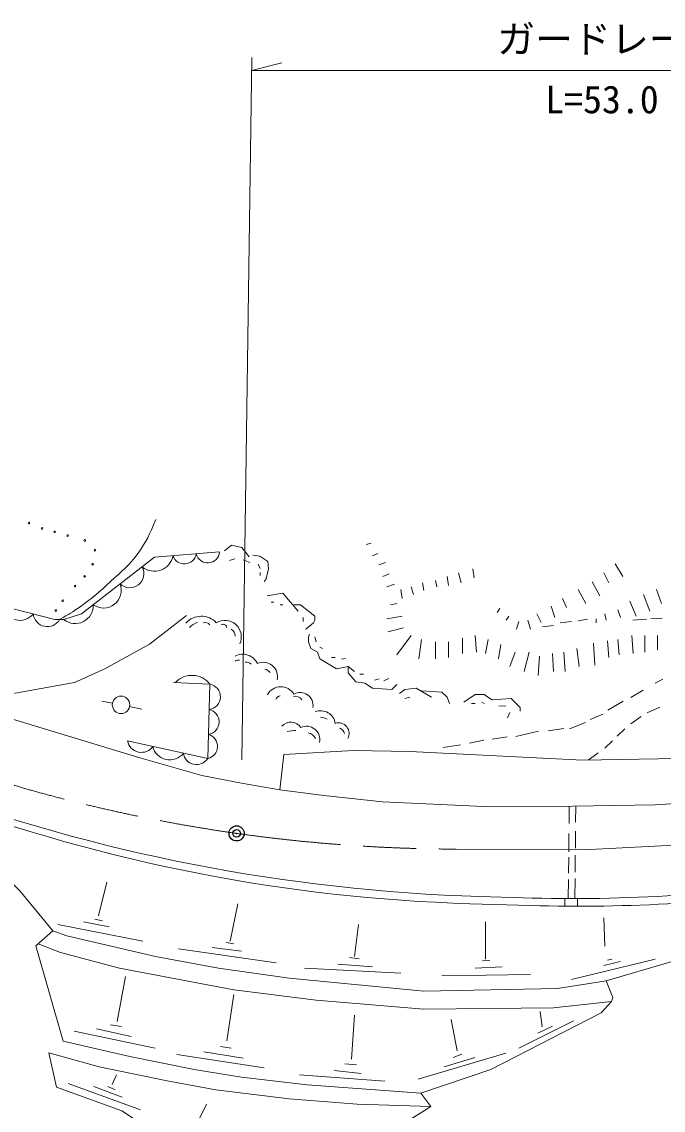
# Model space of a CAD drawing. Units: millimetres, scale not verified. Extents: x 40000 to 680000, y 20000 to 380000.
# Drawn here: x 333515 to 375806, y 237563 to 309363 of the extents above; entities that cross this region are included whole.
import ezdxf
from ezdxf.enums import TextEntityAlignment as Align

# ---------------------------------------------------------------- set-up
doc = ezdxf.new("R2010")
doc.units = ezdxf.units.MM
doc.header["$LTSCALE"] = 1000
doc.header["$PDMODE"] = 32
doc.header["$PDSIZE"] = 500
doc.linetypes.add('CHAIN', pattern=[18.5, 12, -1.5, 3.5, -1.5])
for name, color, linetype, lineweight in [('M-BGD', 7, 'Continuous', 13), ('M-BMK', 2, 'CHAIN', 13), ('M-BMK-SRVR', 3, 'Continuous', 25), ('M-STR-HTXT', 7, 'Continuous', 13)]:
    doc.layers.add(name, color=color, linetype=linetype, lineweight=lineweight)
doc.styles.add('ＭＳ ゴシック', font='')
doc.styles.get('ＭＳ ゴシック').set_extended_font_data('MS Gothic')

msp = doc.modelspace()

# ---------------------------------------------------------------- linework, layer by layer
at = {"layer": 'M-BGD'}
for p, q in [((356558, 274969), (356219, 274885)), ((356981, 274292), (356642, 274123)), ((347560, 273937), (347205, 273835)), ((348551, 273694), (348121, 273872)), ((349242, 273293), (349102, 273573)), ((357489, 273699), (357066, 273530)), ((372644, 273615), (373152, 272768)), ((349242, 272835), (349242, 273040)), ((357743, 272937), (357320, 272768)), ((362315, 273022), (362484, 272345)), ((363246, 273276), (363331, 272683)), ((371882, 273022), (372221, 272345)), ((358082, 272260), (357574, 272091)), ((359944, 272345), (360029, 271837)), ((360791, 272514), (360876, 272091)), ((361553, 272768), (361638, 272175)), ((371120, 272429), (371628, 271498)), ((358505, 271921), (358590, 271329)), ((359182, 272091), (359352, 271583)), ((370189, 271921), (370697, 270990)), ((374507, 271583), (374930, 270482)), ((375354, 271921), (375692, 270990)), ((349954, 271075), (350123, 271075)), ((350546, 270905), (350716, 270905)), ((358251, 270990), (357828, 270905)), ((368411, 270821), (368665, 270059)), ((369173, 271329), (369427, 270736)), ((373609, 271136), (374029, 270143)), ((352070, 270059), (352070, 269805)), ((358590, 270143), (357574, 269974)), ((365024, 270651), (364855, 270397)), ((365617, 270143), (365448, 269889)), ((367480, 270313), (367765, 269742)), ((371374, 269974), (371374, 269720)), ((371967, 270313), (372052, 269889)), ((372814, 270567), (372983, 270059)), ((375746, 270022), (374996, 269969)), ((335692, 269940), (336291, 269930)), ((358674, 269381), (357658, 269127)), ((366294, 269805), (366125, 269297)), ((366887, 269889), (367056, 269297)), ((367843, 269448), (368578, 269547)), ((369766, 269805), (369004, 269720)), ((370803, 269952), (370200, 269850)), ((373813, 269889), (374693, 269954)), ((352832, 268789), (352917, 268450)), ((359182, 268873), (358251, 267603)), ((359860, 268619), (359690, 267349)), ((362569, 268704), (362569, 267688)), ((363416, 268873), (363500, 267773)), ((364262, 268619), (364093, 267688)), ((372136, 268535), (372221, 267434)), ((372814, 268619), (372898, 267603)), ((373745, 268873), (373830, 267688)), ((374592, 268873), (374592, 267773)), ((375438, 268873), (375438, 267942)), ((353171, 268111), (353340, 268027)), ((360791, 268450), (360791, 267349)), ((361638, 268450), (361638, 267434)), ((365109, 268281), (364940, 267349)), ((370104, 268027), (370274, 266841)), ((371205, 268365), (371290, 266926)), ((353933, 267434), (354187, 267434)), ((354866, 267355), (354595, 267327)), ((366040, 267773), (365702, 266841)), ((366972, 267773), (366633, 266503)), ((367649, 267519), (367564, 266249)), ((368496, 267688), (368580, 266503)), ((369258, 267773), (369342, 266503)), ((355796, 266333), (356050, 266333)), ((356764, 265928), (357069, 266027)), ((357393, 265878), (357711, 266046)), ((375777, 265995), (375269, 265741)), ((374476, 265279), (373677, 264788)), ((338798, 264538), (339496, 264420)), ((359098, 264809), (358759, 264725)), ((363162, 264386), (363416, 264386)), ((363839, 264471), (364008, 264386)), ((364973, 264212), (365428, 264243)), ((373158, 264536), (372149, 263961)), ((340627, 264202), (341440, 264027)), ((365702, 263793), (365532, 263455)), ((371826, 263695), (370999, 263330)), ((373669, 263042), (374349, 263538)), ((374744, 263788), (375573, 264159)), ((370677, 263148), (369625, 262713)), ((365517, 262195), (364536, 262040)), ((367578, 262559), (366078, 262223)), ((369261, 262741), (368209, 262587)), ((372767, 262233), (373283, 262729)), ((362447, 261662), (361297, 261480)), ((363989, 261984), (363036, 261774)), ((371959, 261456), (372455, 261933)), ((370852, 260658), (371524, 261148)), ((369596, 256482), (369608, 257619)), ((369856, 257620), (375253, 257718)), ((370030, 256561), (370041, 257624)), ((369576, 254609), (369589, 255810)), ((370012, 254845), (370023, 255966)), ((369561, 253198), (369573, 254267)), ((369995, 253268), (370007, 254387)), ((369544, 251528), (369557, 252790)), ((369977, 251527), (369991, 252858)), ((339116, 252617), (338575, 250376)), ((366541, 251578), (363718, 251662)), ((369315, 251529), (369315, 251024)), ((370150, 251528), (370162, 251020)), ((347244, 248723), (347752, 251178)), ((367069, 251068), (363057, 251188)), ((337592, 249993), (339286, 249654)), ((338330, 250165), (338828, 250057)), ((364093, 247537), (364093, 249993)), ((371967, 248384), (371882, 250247)), ((334435, 248400), (335560, 249400)), ((335899, 249823), (341487, 248723)), ((355457, 247707), (355711, 249823)), ((346987, 248637), (347502, 248549)), ((343858, 248215), (350292, 247283)), ((346059, 248299), (348006, 248045)), ((354356, 247199), (356642, 247029)), ((355121, 247627), (355765, 247540)), ((363416, 246945), (365194, 247029)), ((363897, 247425), (364374, 247430)), ((369766, 246183), (375269, 247537)), ((371882, 247114), (372983, 247368)), ((372136, 247453), (372424, 247526)), ((339814, 243410), (340363, 246382)), ((352155, 246945), (358505, 246606)), ((361214, 246437), (367056, 246521)), ((347041, 242144), (347490, 245200)), ((368580, 244320), (372390, 244743)), ((355251, 240935), (355462, 243823)), ((362219, 241482), (361827, 243548)), ((366284, 241662), (369892, 243466)), ((367829, 243064), (367686, 244080)), ((336963, 242775), (342309, 241662)), ((340720, 242429), (338440, 242943)), ((339374, 243186), (340094, 243083)), ((368508, 243114), (367543, 242646)), ((348106, 241004), (345508, 241424)), ((346620, 241770), (347321, 241658)), ((359649, 239603), (365434, 241332)), ((362537, 241267), (361958, 241052)), ((343728, 241237), (349504, 240368)), ((354803, 240627), (355574, 240557)), ((363378, 241052), (361369, 240435)), ((339481, 239252), (339752, 239897)), ((351816, 239898), (357452, 239477)), ((355882, 239982), (354116, 240178)), ((341338, 237579), (336572, 239323)), ((340136, 238426), (338266, 239136)), ((339669, 238905), (339185, 239138)), ((359834, 238698), (360476, 237800)), ((344945, 236443), (345699, 237970))]:
    msp.add_line(p, q, dxfattribs=at)
for points in [[(335692, 269940), (330261, 271312), (321912, 274383), (317958, 275455), (312911, 276612), (304184, 278378), (294279, 279745), (285572, 280692), (281030, 281323), (279263, 281217), (273249, 279703), (272207, 279091)], [(346547, 274388), (342271, 274037), (337448, 270308), (336291, 269930)], [(346887, 274461), (347345, 274844), (348018, 274676), (348513, 274059)], [(292973, 273784), (296952, 273276), (301186, 272599), (305504, 271752), (310160, 270651), (318373, 268365), (322860, 266926), (330650, 264047), (341233, 260830), (345382, 259645), (348006, 259137)], [(348747, 274180), (349214, 274115), (349747, 273760), (349775, 273255), (349616, 272564), (349495, 272451)], [(349700, 271498), (350716, 271667), (351732, 270482)], [(351393, 270905), (351901, 270905), (352832, 270143), (352832, 269889), (352748, 269720), (352240, 269297)], [(344378, 270195), (341939, 268302), (338995, 266690), (336990, 265779), (332592, 264994)], [(352494, 268958), (352409, 268789), (352409, 268450), (352578, 268027), (353002, 267773), (353171, 267349), (354272, 266672), (355034, 266841), (355457, 266503)], [(355034, 266841), (355034, 266418), (355542, 265825), (356134, 265741), (356642, 265402), (357912, 265317), (358251, 265656)], [(340485, 261927), (345771, 260764), (345911, 265670), (343514, 265783)], [(358420, 265063), (358759, 265317), (359521, 265402), (360537, 264809)], [(359860, 265233), (361214, 265148), (361553, 264809), (361722, 264386)], [(362654, 264471), (363416, 264979), (364008, 264979), (364516, 264640), (365786, 264725), (366379, 264132), (366379, 263878)], [(350528, 258706), (350783, 261031), (355388, 261283), (359110, 261220), (370509, 260653), (379194, 260800), (387185, 261031), (390760, 261410), (394861, 262104), (400316, 263312)], [(375253, 257718), (381153, 258089), (385094, 258579), (388751, 259219), (392964, 260237), (396436, 261507), (398468, 262354), (400316, 263312)], [(348006, 259137), (350528, 258706), (353425, 258320)], [(353425, 258320), (357299, 257913), (363985, 257603), (369856, 257620)], [(335560, 249400), (333390, 252040), (330824, 254564), (328846, 257671)], [(372052, 246098), (376251, 247341), (379342, 248372), (383239, 250082), (390977, 252943)], [(335560, 249400), (336492, 249061), (342334, 247707), (346482, 246945), (351139, 246267), (360029, 245421), (368834, 245590), (372052, 246098)], [(334595, 248543), (336068, 247961), (339963, 246945), (347498, 245505)], [(334435, 248400), (336238, 242119), (340640, 241103), (344874, 240256), (348006, 239748), (352324, 239240), (359834, 238698)], [(372052, 246098), (372475, 244997), (372390, 244743)], [(347498, 245505), (352917, 244828), (360029, 244235), (368580, 244320)], [(359834, 238698), (364432, 240256), (371713, 243981), (372390, 244743)], [(360476, 237800), (355626, 237970), (351139, 238309), (346313, 238901), (343096, 239494), (338608, 240425), (335306, 241357), (335804, 239086)], [(335804, 239086), (340101, 237534), (342503, 235938), (350377, 231874), (355626, 234753), (360476, 237800)]]:
    msp.add_lwpolyline(points, dxfattribs=at)
for centre, radius in [((333996, 276292), 53.3), ((334851, 275941), 53.3), ((335678, 275717), 53.3), ((336534, 275472), 53.3), ((337669, 275149), 53.3), ((338342, 274504), 53.3), ((338188, 273579), 53.3), ((337024, 272135), 53.3), ((337655, 272780), 53.3), ((336211, 271168), 53.3), ((335762, 270523), 53.3), ((340060, 264304), 576)]:
    msp.add_circle(centre, radius, dxfattribs=at)
for centre, radius, start, end in [((345769, 274449), 780, 193.86641, 355.50539), ((342255, 274362), 1247, 230.01874, 349.60979), ((344231, 274384), 790, 198.23901, 351.13279), ((340632, 272964), 934, 227.16521, 28.26118), ((338904, 271862), 1170, 234.53684, 20.88955), ((333390, 270998), 1120, 190.17119, 321.46939), ((337040, 270850), 1187, 230.87488, 2.85883), ((335198, 270402), 938, 186.20509, 330.12011), ((345345, 268792), 1358, 42.84481, 137.95652), ((345360, 268715), 1050, 103.81741, 138.5012), ((345617, 269364), 371, 35.42577, 111.17574), ((346910, 268798), 1080, 334.18399, 121.84158), ((346786, 269379), 238, 7.7301, 113.2469), ((347127, 268879), 451, 355.53003, 64.47981), ((348083, 266573), 1070, 25.75151, 118.3636), ((347805, 266852), 403, 79.8131, 122.32731), ((348334, 266719), 405, 40.39412, 103.79698), ((349420, 266159), 955, 346.99793, 113.0283), ((349479, 266165), 489, 33.12093, 82.86831), ((344734, 264768), 1484, 37.47266, 137.17024), ((345764, 264840), 844, 276.78889, 79.93795), ((350589, 264515), 988, 29.25729, 153.50342), ((351875, 264265), 847, 351.24558, 120.06223), ((350568, 264586), 308, 93.6062, 166.75226), ((351572, 264406), 461, 30.22251, 108.23298), ((345683, 263178), 844, 279.11002, 77.61682), ((353225, 262942), 970, 8.42276, 112.08748), ((351250, 262370), 796, 33.62157, 138.75028), ((352293, 262032), 866, 345.9866, 115.9746), ((353093, 262248), 1239, 63.60523, 85.07056), ((354396, 262418), 699, 330.59529, 107.59242), ((345605, 261560), 813, 281.74581, 74.98104), ((351466, 261112), 1497, 85.2435, 107.7961), ((352257, 261752), 711, 27.54766, 79.32615), ((354311, 262325), 479, 10.38836, 67.89961), ((341404, 262105), 936, 190.93338, 324.23439), ((343266, 261797), 1129, 192.21441, 322.95335), ((345035, 261238), 876, 187.9727, 327.19507), ((367213, 368384), 116774, 249.64022, 268.28484), ((366379, 362124), 110986, 249.64022, 268.28484), ((369908, 364035), 112508, 268.28484, 278.63544), ((370261, 357679), 106659, 268.28484, 278.63544)]:
    msp.add_arc(centre, radius, start, end, dxfattribs=at)
msp.add_open_spline([(336011, 269935), (336657, 270299), (336846, 270423), (337356, 270772), (338197, 271348), (338614, 271749), (339366, 272436), (340119, 273124), (340584, 273487), (341179, 274315), (341751, 275110), (341918, 275493), (342357, 276530)], degree=3, knots=[0, 0, 0, 0, 1, 1, 1, 2, 2, 2, 3, 3, 3, 4, 4, 4, 4], dxfattribs=at)
at = {"layer": 'M-BMK'}
msp.add_line((362148, 254789), (370969, 254770), dxfattribs=at)
msp.add_lwpolyline([(370969, 254770), (379732, 255199), (387292, 255931), (389703, 256268), (391593, 256617)], dxfattribs=at)
msp.add_arc((362373, 359492), 104704, 249.01329, 269.87702, dxfattribs=at)
at = {"layer": 'M-BMK-SRVR'}
msp.add_circle((347679, 255825), 500, dxfattribs=at)
msp.add_point((347679, 255825), dxfattribs=at)
at = {"layer": 'M-STR-HTXT'}
for p, q in [((348029, 260682), (348672, 307015)), ((348660, 306154), (350660, 306654)), ((348660, 306154), (394673, 306154))]:
    msp.add_line(p, q, dxfattribs=at)

# ---------------------------------------------------------------- texts
at = {"layer": 'M-STR-HTXT', "style": 'ＭＳ ゴシック'}
for s, p in [('ガードレール', (364856, 306753)), ('L=53.0', (368026, 302776))]:
    msp.add_text(s, height=1833, dxfattribs=at).set_placement(p, align=Align.BOTTOM_LEFT)

doc.saveas('drawing.dxf')
